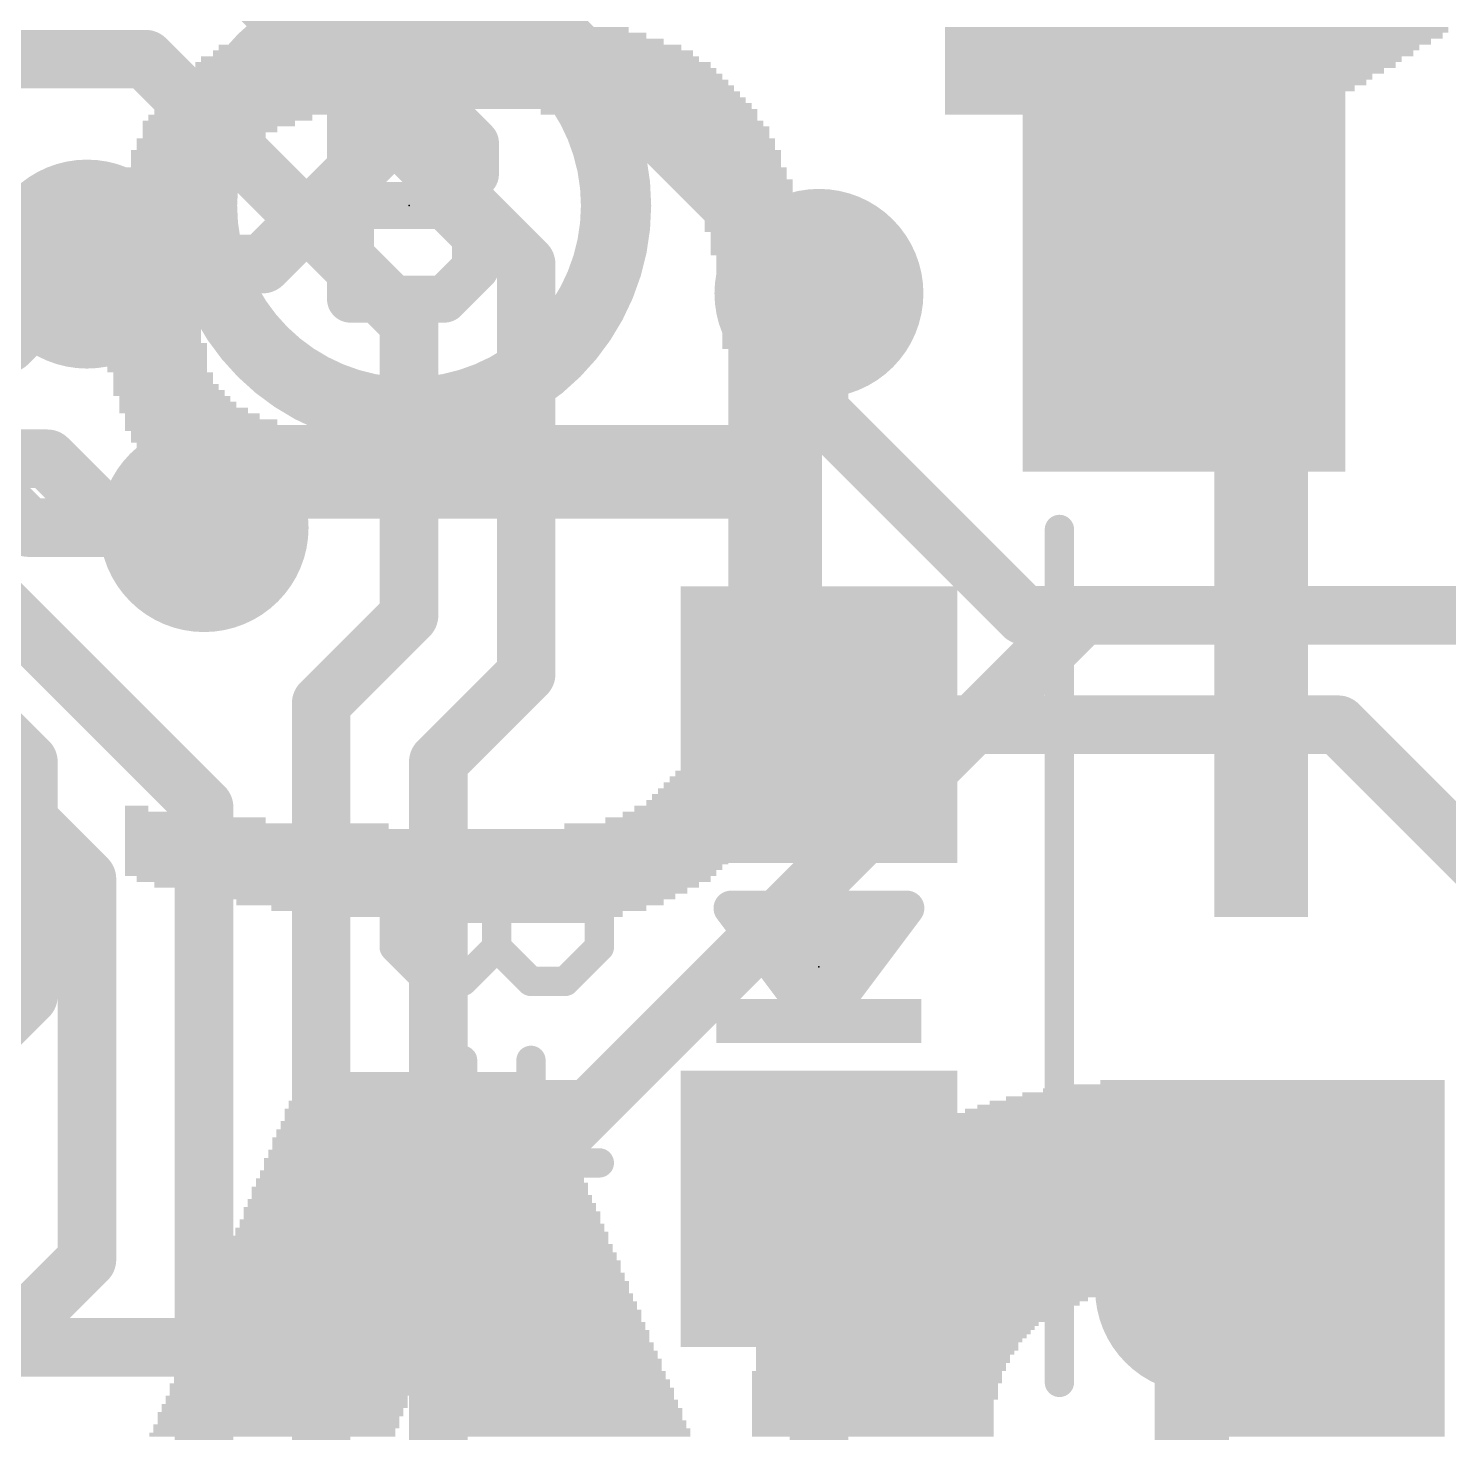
# Model space of a CAD drawing. Extents: x -0.4 to 51.3, y -0.4 to 23.4.
# Drawn here: x 29.34 to 35.5, y 7.38 to 13.47 of the extents above; entities that cross this region are included whole.
import ezdxf

# ---------------------------------------------------------------- set-up
doc = ezdxf.new("R2010")
doc.units = 0
for name, color, linetype in [('1', 12, 'CONTINUOUS'), ('16', 132, 'CONTINUOUS'), ('18', 110, 'CONTINUOUS'), ('21', 40, 'CONTINUOUS'), ('22', 6, 'CONTINUOUS'), ('23', 40, 'CONTINUOUS')]:
    doc.layers.add(name, color=color, linetype=linetype)

# ---------------------------------------------------------------- blocks, each defined once
blk = doc.blocks.new('RECT')
blk.add_solid([(-0.5, -0.5), (0.5, -0.5), (-0.5, 0.5), (0.5, 0.5)])
blk = doc.blocks.new('ROUNDV')
at = {"const_width": 0.5}
blk.add_lwpolyline([(0, -0.25, 1), (0, 0.25, 1), (0, -0.25)], format="xyb", dxfattribs=at)

msp = doc.modelspace()

# ---------------------------------------------------------------- linework, layer by layer
at = {"layer": '1', "const_width": 0.254}
for points in [[(30.7728, 14.3122), (32.766, 12.319)], [(31.496, 12.446), (30.099, 13.843)], [(29.21, 13.335), (29.845, 13.335)], [(29.845, 13.335), (30.988, 12.192)], [(29.2466, 12.1016), (29.591, 12.446)], [(31.496, 10.668), (31.496, 12.446)], [(30.988, 12.192), (30.988, 10.922)], [(27.1932, 12.1016), (29.2466, 12.1016)], [(27.1932, 11.6016), (29.4194, 11.6016)], [(29.4194, 11.6016), (29.718, 11.303)], [(29.718, 11.303), (30.099, 11.303)], [(29.0874, 11.1016), (30.099, 10.09)], [(30.988, 10.922), (30.607, 10.541)], [(31.115, 10.287), (31.496, 10.668)], [(28.7684, 10.6016), (29.591, 9.779)], [(30.607, 10.541), (30.607, 6.477)], [(32.766, 10.448), (35.018, 10.448)], [(35.018, 10.448), (36.957, 8.509)], [(31.115, 6.731), (31.115, 10.287)], [(30.099, 10.09), (30.099, 5.2596)], [(29.591, 9.779), (29.591, 8.128)], [(32.766, 8.348), (32.766, 6.819)], [(29.591, 8.128), (29.21, 7.747)], [(34.349, 6.445), (34.349, 8.001)], [(34.349, 8.001), (34.417, 8.001)]]:
    msp.add_lwpolyline(points, dxfattribs=at)
at = {"layer": '1', "const_width": 0.127}
for points in [[(29.8899, 13.3799, 1), (29.8001, 13.2901)], [(29.845, 13.2715, 1), (29.845, 13.3985)], [(29.6359, 12.4011, 1), (29.5461, 12.4909)], [(31.5595, 12.446, 1), (31.4325, 12.446)], [(31.4511, 12.4011, 1), (31.5409, 12.4909)], [(32.7211, 12.2741, 1), (32.8109, 12.3639)], [(31.0515, 12.192, 1), (30.9245, 12.192)], [(30.9431, 12.1471, 1), (31.0329, 12.2369)], [(29.2017, 12.1465, 1), (29.2915, 12.0567)], [(29.2466, 12.0381, 1), (29.2466, 12.1651)], [(29.4643, 11.6465, 1), (29.3745, 11.5567)], [(29.4194, 11.5381, 1), (29.4194, 11.6651)], [(29.718, 11.3665, 1), (29.718, 11.2395)], [(29.6731, 11.2581, 1), (29.7629, 11.3479)], [(30.099, 11.2395, 1), (30.099, 11.3665)], [(31.0329, 10.8771, 1), (30.9431, 10.9669)], [(30.9245, 10.922, 1), (31.0515, 10.922)], [(31.5409, 10.6231, 1), (31.4511, 10.7129)], [(31.4325, 10.668, 1), (31.5595, 10.668)], [(30.6705, 10.541, 1), (30.5435, 10.541)], [(30.5621, 10.5859, 1), (30.6519, 10.4961)], [(32.766, 10.5115, 1), (32.766, 10.3845)], [(35.0629, 10.4929, 1), (34.9731, 10.4031)], [(35.018, 10.3845, 1), (35.018, 10.5115)], [(31.1785, 10.287, 1), (31.0515, 10.287)], [(31.0701, 10.3319, 1), (31.1599, 10.2421)], [(30.1625, 10.09, 1), (30.0355, 10.09)], [(30.0541, 10.0451, 1), (30.1439, 10.1349)], [(29.6545, 9.779, 1), (29.5275, 9.779)], [(29.5461, 9.7341, 1), (29.6359, 9.8239)], [(32.8295, 8.348, 1), (32.7025, 8.348)], [(29.6359, 8.0831, 1), (29.5461, 8.1729)], [(29.5275, 8.128, 1), (29.6545, 8.128)], [(34.4125, 8.001, 1), (34.2855, 8.001)], [(34.349, 8.0645, 1), (34.349, 7.9375)], [(34.417, 7.9375, 1), (34.417, 8.0645)]]:
    msp.add_lwpolyline(points, format="xyb", dxfattribs=at)
at = {"layer": '16', "const_width": 0.254}
for points in [[(37.084, 19.177), (30.353, 12.446)], [(30.353, 12.446), (29.591, 12.446)], [(32.766, 11.811), (32.766, 12.319)], [(29.337, 11.303), (28.575, 12.065)], [(33.655, 10.922), (32.766, 11.811)], [(28.067, 11.557), (29.337, 10.287)], [(30.099, 11.303), (29.337, 11.303)], [(30.734, 7.747), (33.909, 10.922)], [(33.655, 10.922), (33.909, 10.922)], [(33.909, 10.922), (36.449, 10.922)], [(29.337, 10.287), (29.337, 9.271)], [(29.337, 9.271), (28.702, 8.636)], [(34.417, 6.985), (34.417, 8.001)], [(28.702, 7.747), (30.734, 7.747)]]:
    msp.add_lwpolyline(points, dxfattribs=at)
at = {"layer": '16', "const_width": 0.127}
for points in [[(29.591, 12.5095, 1), (29.591, 12.3825)], [(30.353, 12.3825, 1), (30.353, 12.5095)], [(30.3081, 12.4909, 1), (30.3979, 12.4011)], [(32.8295, 12.319, 1), (32.7025, 12.319)], [(32.8109, 11.8559, 1), (32.7211, 11.7661)], [(32.7025, 11.811, 1), (32.8295, 11.811)], [(29.337, 11.3665, 1), (29.337, 11.2395)], [(29.2921, 11.2581, 1), (29.3819, 11.3479)], [(30.099, 11.2395, 1), (30.099, 11.3665)], [(33.655, 10.9855, 1), (33.655, 10.8585)], [(33.6101, 10.8771, 1), (33.6999, 10.9669)], [(33.909, 10.9855, 1), (33.909, 10.8585)], [(33.9539, 10.8771, 1), (33.8641, 10.9669)], [(33.909, 10.8585, 1), (33.909, 10.9855)], [(29.4005, 10.287, 1), (29.2735, 10.287)], [(29.2921, 10.2421, 1), (29.3819, 10.3319)], [(29.3819, 9.2261, 1), (29.2921, 9.3159)], [(29.2735, 9.271, 1), (29.4005, 9.271)], [(34.4805, 8.001, 1), (34.3535, 8.001)], [(30.6891, 7.7919, 1), (30.7789, 7.7021)], [(30.734, 7.6835, 1), (30.734, 7.8105)]]:
    msp.add_lwpolyline(points, format="xyb", dxfattribs=at)
at = {"layer": '21'}
for points, const_width in [([(30.988, 11.802, 1), (30.988, 13.598, 1), (30.988, 11.802)], 0.3048), ([(30.7848, 13.1071, 1), (30.6832, 13.1071)], 0.1016), ([(30.734, 13.1579, 1), (30.734, 13.0563)], 0.1016), ([(31.1767, 13.143, 1), (31.1048, 13.0712)], 0.1016), ([(31.1407, 13.0563, 1), (31.1407, 13.1579)], 0.1016), ([(31.3271, 12.9715, 1), (31.2255, 12.9715)], 0.1016), ([(31.2404, 12.9356, 1), (31.3122, 13.0074)], 0.1016), ([(31.3122, 12.8, 1), (31.2404, 12.8718)], 0.1016), ([(31.2255, 12.8359, 1), (31.3271, 12.8359)], 0.1016), ([(30.734, 12.7511, 1), (30.734, 12.6495)], 0.1016), ([(31.1767, 12.7363, 1), (31.1048, 12.6644)], 0.1016), ([(31.1048, 12.7363, 1), (31.1767, 12.6644)], 0.1016), ([(31.1407, 12.6495, 1), (31.1407, 12.7511)], 0.1016), ([(31.3271, 12.5648, 1), (31.2255, 12.5648)], 0.1016), ([(31.2404, 12.5288, 1), (31.3122, 12.6007)], 0.1016), ([(31.3122, 12.3933, 1), (31.2404, 12.4651)], 0.1016), ([(31.2255, 12.4292, 1), (31.3271, 12.4292)], 0.1016), ([(30.734, 12.3444, 1), (30.734, 12.2428)], 0.1016), ([(31.1407, 12.2428, 1), (31.1407, 12.3444)], 0.1016), ([(30.6832, 12.2936, 1), (30.7848, 12.2936)], 0.1016), ([(31.1048, 12.3295, 1), (31.1767, 12.2577)], 0.1016), ([(33.8408, 11.295, 1), (33.7773, 11.295)], 0.0635), ([(31.072, 9.9594, 1), (31.072, 9.8959)], 0.0635), ([(31.0945, 9.9052, 1), (31.0496, 9.9501)], 0.0635), ([(31.2428, 9.9501, 1), (31.1979, 9.9052)], 0.0635), ([(31.2203, 9.8959, 1), (31.2203, 9.9594)], 0.0635), ([(31.5169, 9.9594, 1), (31.5169, 9.8959)], 0.0635), ([(31.5394, 9.9052, 1), (31.4945, 9.9501)], 0.0635), ([(31.6877, 9.9501, 1), (31.6428, 9.9052)], 0.0635), ([(31.6652, 9.8959, 1), (31.6652, 9.9594)], 0.0635), ([(30.9555, 9.7794, 1), (30.892, 9.7794)], 0.0635), ([(30.9013, 9.8018, 1), (30.9462, 9.7569)], 0.0635), ([(31.4004, 9.7794, 1), (31.3369, 9.7794)], 0.0635), ([(31.3462, 9.8018, 1), (31.3911, 9.7569)], 0.0635), ([(31.3462, 9.7569, 1), (31.3911, 9.8018)], 0.0635), ([(31.8453, 9.7794, 1), (31.7818, 9.7794)], 0.0635), ([(31.791, 9.7569, 1), (31.836, 9.8018)], 0.0635), ([(32.385, 9.6901, 1), (32.385, 9.6139)], 0.0762), ([(32.4155, 9.6749, 1), (32.3545, 9.6291)], 0.0762), ([(32.4231, 9.6393, 1), (32.4231, 9.5631)], 0.0762), ([(33.1089, 9.5631, 1), (33.1089, 9.6393)], 0.0762), ([(33.1775, 9.6291, 1), (33.1165, 9.6749)], 0.0762), ([(33.147, 9.6139, 1), (33.147, 9.6901)], 0.0762), ([(30.892, 9.4828, 1), (30.9555, 9.4828)], 0.0635), ([(30.9462, 9.5052, 1), (30.9013, 9.4603)], 0.0635), ([(31.3911, 9.5052, 1), (31.3462, 9.4603)], 0.0635), ([(31.3369, 9.4828, 1), (31.4004, 9.4828)], 0.0635), ([(31.3911, 9.4603, 1), (31.3462, 9.5052)], 0.0635), ([(31.7818, 9.4828, 1), (31.8453, 9.4828)], 0.0635), ([(31.836, 9.4603, 1), (31.791, 9.5052)], 0.0635), ([(32.5374, 9.4869, 1), (32.5374, 9.4107)], 0.0762), ([(32.9946, 9.4107, 1), (32.9946, 9.4869)], 0.0762), ([(31.072, 9.3663, 1), (31.072, 9.3027)], 0.0635), ([(31.0496, 9.312, 1), (31.0945, 9.357)], 0.0635), ([(31.1979, 9.357, 1), (31.2428, 9.312)], 0.0635), ([(31.2203, 9.3027, 1), (31.2203, 9.3663)], 0.0635), ([(31.5169, 9.3663, 1), (31.5169, 9.3027)], 0.0635), ([(31.4945, 9.312, 1), (31.5394, 9.357)], 0.0635), ([(31.6428, 9.357, 1), (31.6877, 9.312)], 0.0635), ([(31.6652, 9.3027, 1), (31.6652, 9.3663)], 0.0635), ([(32.6517, 9.3345, 1), (32.6517, 9.2583)], 0.0762), ([(32.8803, 9.2583, 1), (32.8803, 9.3345)], 0.0762), ([(32.7355, 9.1669, 1), (32.7965, 9.1211)], 0.0762), ([(32.7355, 9.1211, 1), (32.7965, 9.1669)], 0.0762), ([(31.2521, 8.9922, 1), (31.1886, 8.9922)], 0.0635), ([(31.5487, 8.9922, 1), (31.4852, 8.9922)], 0.0635), ([(30.9237, 8.8756, 1), (30.9237, 8.8121)], 0.0635), ([(31.2521, 8.8439, 1), (31.1886, 8.8439)], 0.0635), ([(31.1886, 8.8439, 1), (31.2521, 8.8439)], 0.0635), ([(31.8135, 8.8121, 1), (31.8135, 8.8756)], 0.0635), ([(30.9237, 8.579, 1), (30.9237, 8.5155)], 0.0635), ([(31.8135, 8.5155, 1), (31.8135, 8.579)], 0.0635), ([(31.1886, 8.399, 1), (31.2521, 8.399)], 0.0635), ([(31.4852, 8.399, 1), (31.5487, 8.399)], 0.0635), ([(33.7773, 7.595, 1), (33.8408, 7.595)], 0.0635)]:
    msp.add_lwpolyline(points, format="xyb", dxfattribs=dict(at, const_width=const_width))
for points, const_width in [([(30.734, 12.2936), (30.734, 13.1071)], 0.2032), ([(30.734, 13.1071), (31.1407, 13.1071)], 0.2032), ([(31.1407, 13.1071), (31.2763, 12.9715)], 0.2032), ([(31.2763, 12.9715), (31.2763, 12.8359)], 0.2032), ([(31.2763, 12.8359), (31.1407, 12.7003)], 0.2032), ([(30.734, 12.7003), (31.1407, 12.7003)], 0.2032), ([(31.1407, 12.7003), (31.2763, 12.5648)], 0.2032), ([(31.2763, 12.5648), (31.2763, 12.4292)], 0.2032), ([(31.2763, 12.4292), (31.1407, 12.2936)], 0.2032), ([(31.1407, 12.2936), (30.734, 12.2936)], 0.2032), ([(33.809, 7.595), (33.809, 11.295)], 0.127), ([(30.9237, 9.7794), (31.072, 9.9277)], 0.127), ([(31.072, 9.9277), (31.2203, 9.9277)], 0.127), ([(31.2203, 9.9277), (31.3686, 9.7794)], 0.127), ([(31.3686, 9.7794), (31.5169, 9.9277)], 0.127), ([(31.5169, 9.9277), (31.6652, 9.9277)], 0.127), ([(31.6652, 9.9277), (31.8135, 9.7794)], 0.127), ([(30.9237, 9.4828), (30.9237, 9.7794)], 0.127), ([(31.3686, 9.4828), (31.3686, 9.7794)], 0.127), ([(31.8135, 9.7794), (31.8135, 9.4828)], 0.127), ([(33.147, 9.652), (32.385, 9.652)], 0.1524), ([(32.385, 9.652), (32.766, 9.144)], 0.1524), ([(32.4231, 9.6012), (33.1089, 9.6012)], 0.1524), ([(32.766, 9.144), (33.147, 9.652)], 0.1524), ([(31.072, 9.3345), (30.9237, 9.4828)], 0.127), ([(31.3686, 9.4828), (31.2203, 9.3345)], 0.127), ([(31.5169, 9.3345), (31.3686, 9.4828)], 0.127), ([(31.8135, 9.4828), (31.6652, 9.3345)], 0.127), ([(32.5374, 9.4488), (32.9946, 9.4488)], 0.1524), ([(31.2203, 9.3345), (31.072, 9.3345)], 0.127), ([(31.6652, 9.3345), (31.5169, 9.3345)], 0.127), ([(32.6517, 9.2964), (32.8803, 9.2964)], 0.1524), ([(31.2203, 8.8439), (31.2203, 8.9922)], 0.127), ([(31.5169, 8.399), (31.5169, 8.9922)], 0.127), ([(30.9237, 8.8439), (31.8135, 8.8439)], 0.127), ([(31.2203, 8.399), (31.2203, 8.8439)], 0.127), ([(31.8135, 8.5473), (30.9237, 8.5473)], 0.127)]:
    msp.add_lwpolyline(points, dxfattribs=dict(at, const_width=const_width))
at = {"layer": '23'}
for p in [(30.988, 12.7), (32.766, 9.398)]:
    msp.add_point(p, dxfattribs=at)

# ---------------------------------------------------------------- block references
at = {"layer": '1', "rotation": 180}
for p, xscale, yscale in [((34.349, 12.445), 1.4, 1.8), ((32.766, 10.448), 1.2, 1.2), ((32.766, 8.348), 1.2, 1.2)]:
    msp.add_blockref('RECT', p, dxfattribs=dict(at, xscale=xscale, yscale=yscale))
at = {"layer": '18', "xscale": 0.9064, "yscale": 0.9064}
for p in [(29.591, 12.446), (29.591, 12.446), (32.766, 12.319), (32.766, 12.319), (30.099, 11.303), (30.099, 11.303), (34.417, 8.001), (34.417, 8.001)]:
    msp.add_blockref('ROUNDV', p, dxfattribs=at)
at = {"layer": '21', "xscale": 0.889, "yscale": 0.1905, "rotation": 180}
msp.add_blockref('RECT', (32.766, 9.1623), dxfattribs=at)
at = {"layer": '22', "rotation": 180}
for p, xscale, yscale in [((31.1531, 13.4366), 1.7272, 0.0254), ((31.1531, 13.462), 1.5748, 0.0254), ((34.4043, 13.462), 2.1844, 0.0254), ((34.3916, 13.4366), 2.159, 0.0254), ((31.1785, 13.3604), 2.0828, 0.0254), ((31.1658, 13.3858), 2.0066, 0.0254), ((31.1658, 13.4112), 1.8542, 0.0254), ((34.3662, 13.4112), 2.1082, 0.0254), ((34.3408, 13.3858), 2.0574, 0.0254), ((34.3281, 13.3604), 2.032, 0.0254), ((31.1785, 13.3096), 2.2352, 0.0254), ((31.1658, 13.335), 2.159, 0.0254), ((34.3027, 13.335), 1.9812, 0.0254), ((34.29, 13.3096), 1.9558, 0.0254), ((31.1658, 13.2334), 2.413, 0.0254), ((31.1658, 13.2588), 2.3622, 0.0254), ((31.1785, 13.2842), 2.286, 0.0254), ((34.2646, 13.2842), 1.905, 0.0254), ((34.2392, 13.2588), 1.8542, 0.0254), ((34.2265, 13.2334), 1.8288, 0.0254), ((31.1785, 13.1826), 2.4892, 0.0254), ((31.1785, 13.208), 2.4384, 0.0254), ((34.2011, 13.208), 1.778, 0.0254), ((34.1757, 13.1826), 1.7272, 0.0254), ((31.1785, 13.1318), 2.5908, 0.0254), ((31.1785, 13.1572), 2.54, 0.0254), ((34.163, 13.1572), 1.7018, 0.0254), ((34.1376, 13.1318), 1.651, 0.0254), ((30.1625, 13.0556), 0.6604, 0.0254), ((30.2133, 13.081), 0.7112, 0.0254), ((30.3276, 13.1064), 0.889, 0.0254), ((32.0294, 13.1064), 0.9398, 0.0254), ((32.131, 13.081), 0.7366, 0.0254), ((32.1945, 13.0556), 0.6604, 0.0254), ((34.1122, 13.1064), 1.6002, 0.0254), ((34.6837, 13.081), 0.4064, 0.0254), ((34.6837, 13.0556), 0.4064, 0.0254), ((30.1244, 13.0302), 0.5842, 0.0254), ((30.099, 13.0048), 0.5334, 0.0254), ((32.2326, 13.0302), 0.635, 0.0254), ((32.258, 13.0048), 0.5842, 0.0254), ((34.6837, 13.0302), 0.4064, 0.0254), ((34.6837, 13.0048), 0.4064, 0.0254), ((30.0355, 12.9286), 0.508, 0.0254), ((30.0736, 12.9794), 0.5334, 0.0254), ((30.0609, 12.954), 0.508, 0.0254), ((32.2961, 12.9794), 0.5588, 0.0254), ((32.3088, 12.954), 0.5334, 0.0254), ((32.3469, 12.9286), 0.508, 0.0254), ((34.6837, 12.9794), 0.4064, 0.0254), ((34.6837, 12.954), 0.4064, 0.0254), ((34.6837, 12.9286), 0.4064, 0.0254), ((30.0228, 12.9032), 0.4826, 0.0254), ((30.0101, 12.8778), 0.4572, 0.0254), ((32.3596, 12.9032), 0.4826, 0.0254), ((32.3723, 12.8778), 0.4572, 0.0254), ((34.6837, 12.9032), 0.4064, 0.0254), ((34.6837, 12.8778), 0.4064, 0.0254), ((29.9847, 12.8524), 0.4572, 0.0254), ((29.9847, 12.827), 0.4572, 0.0254), ((29.972, 12.8016), 0.4318, 0.0254), ((32.385, 12.8524), 0.4826, 0.0254), ((32.3977, 12.827), 0.4572, 0.0254), ((32.4231, 12.8016), 0.4572, 0.0254), ((34.6837, 12.8524), 0.4064, 0.0254), ((34.6837, 12.827), 0.4064, 0.0254), ((34.6837, 12.8016), 0.4064, 0.0254), ((29.9593, 12.7762), 0.4572, 0.0254), ((29.9466, 12.7508), 0.4318, 0.0254), ((32.4231, 12.7762), 0.4572, 0.0254), ((32.4358, 12.7508), 0.4318, 0.0254), ((34.6837, 12.7762), 0.4064, 0.0254), ((34.6837, 12.7508), 0.4064, 0.0254), ((29.9466, 12.7254), 0.4318, 0.0254), ((29.9466, 12.7), 0.4318, 0.0254), ((32.4358, 12.7254), 0.4318, 0.0254), ((32.4612, 12.7), 0.4318, 0.0254), ((34.6837, 12.7254), 0.4064, 0.0254), ((34.6837, 12.7), 0.4064, 0.0254), ((29.9212, 12.6492), 0.4318, 0.0254), ((29.9212, 12.6238), 0.4318, 0.0254), ((29.9339, 12.6746), 0.4064, 0.0254), ((32.4612, 12.6746), 0.4318, 0.0254), ((32.4739, 12.6492), 0.4064, 0.0254), ((32.4866, 12.6238), 0.4318, 0.0254), ((34.6837, 12.6746), 0.4064, 0.0254), ((34.6837, 12.6492), 0.4064, 0.0254), ((34.6837, 12.6238), 0.4064, 0.0254), ((29.9212, 12.5984), 0.4318, 0.0254), ((29.9085, 12.573), 0.4064, 0.0254), ((32.4866, 12.5984), 0.4318, 0.0254), ((32.4993, 12.573), 0.4064, 0.0254), ((34.6837, 12.5984), 0.4064, 0.0254), ((34.6837, 12.573), 0.4064, 0.0254), ((29.9085, 12.5476), 0.4064, 0.0254), ((29.9085, 12.5222), 0.4064, 0.0254), ((29.9085, 12.4968), 0.4064, 0.0254), ((32.4993, 12.5476), 0.4064, 0.0254), ((32.4993, 12.5222), 0.4064, 0.0254), ((32.512, 12.4968), 0.4318, 0.0254), ((34.6837, 12.5476), 0.4064, 0.0254), ((34.6837, 12.5222), 0.4064, 0.0254), ((34.6837, 12.4968), 0.4064, 0.0254), ((29.8958, 12.446), 0.4318, 0.0254), ((29.9085, 12.4714), 0.4064, 0.0254), ((32.5247, 12.4714), 0.4064, 0.0254), ((32.5247, 12.446), 0.4064, 0.0254), ((34.6837, 12.4714), 0.4064, 0.0254), ((34.6837, 12.446), 0.4064, 0.0254), ((29.8958, 12.4206), 0.4318, 0.0254), ((29.8958, 12.3952), 0.4318, 0.0254), ((29.8958, 12.3698), 0.4318, 0.0254), ((32.5247, 12.4206), 0.4064, 0.0254), ((32.5247, 12.3952), 0.4064, 0.0254), ((32.5247, 12.3698), 0.4064, 0.0254), ((34.6837, 12.4206), 0.4064, 0.0254), ((34.6837, 12.3952), 0.4064, 0.0254), ((34.6837, 12.3698), 0.4064, 0.0254), ((29.8958, 12.3444), 0.4318, 0.0254), ((29.8958, 12.319), 0.4318, 0.0254), ((32.5501, 12.3444), 0.4064, 0.0254), ((32.5501, 12.319), 0.4064, 0.0254), ((34.6837, 12.3444), 0.4064, 0.0254), ((34.6837, 12.319), 0.4064, 0.0254), ((29.8831, 12.2936), 0.4064, 0.0254), ((29.8831, 12.2682), 0.4064, 0.0254), ((32.5501, 12.2936), 0.4064, 0.0254), ((32.5501, 12.2682), 0.4064, 0.0254), ((34.6837, 12.2936), 0.4064, 0.0254), ((34.6837, 12.2682), 0.4064, 0.0254), ((29.8831, 12.2428), 0.4064, 0.0254), ((29.8831, 12.2174), 0.4064, 0.0254), ((29.8831, 12.192), 0.4064, 0.0254), ((32.5501, 12.2428), 0.4064, 0.0254), ((32.5501, 12.2174), 0.4064, 0.0254), ((32.5501, 12.192), 0.4064, 0.0254), ((34.6837, 12.2428), 0.4064, 0.0254), ((34.6837, 12.2174), 0.4064, 0.0254), ((34.6837, 12.192), 0.4064, 0.0254), ((29.8831, 12.1666), 0.4064, 0.0254), ((29.8831, 12.1412), 0.4064, 0.0254), ((32.5501, 12.1666), 0.4064, 0.0254), ((32.5501, 12.1412), 0.4064, 0.0254), ((34.6837, 12.1666), 0.4064, 0.0254), ((34.6837, 12.1412), 0.4064, 0.0254), ((29.8831, 12.1158), 0.4064, 0.0254), ((29.8958, 12.0904), 0.4318, 0.0254), ((29.8958, 12.065), 0.4318, 0.0254), ((32.5628, 12.1158), 0.4318, 0.0254), ((32.5628, 12.0904), 0.4318, 0.0254), ((32.5755, 12.065), 0.4064, 0.0254), ((34.6837, 12.1158), 0.4064, 0.0254), ((34.6837, 12.0904), 0.4064, 0.0254), ((34.6837, 12.065), 0.4064, 0.0254), ((29.8958, 12.0396), 0.4318, 0.0254), ((29.8958, 12.0142), 0.4318, 0.0254), ((32.5755, 12.0396), 0.4064, 0.0254), ((32.5755, 12.0142), 0.4064, 0.0254), ((34.6837, 12.0396), 0.4064, 0.0254), ((34.6837, 12.0142), 0.4064, 0.0254), ((29.8958, 11.9888), 0.4318, 0.0254), ((29.9212, 11.9634), 0.4318, 0.0254), ((29.9212, 11.938), 0.4318, 0.0254), ((32.5755, 11.9888), 0.4064, 0.0254), ((32.5755, 11.9634), 0.4064, 0.0254), ((32.5755, 11.938), 0.4064, 0.0254), ((34.6837, 11.9888), 0.4064, 0.0254), ((34.6837, 11.9634), 0.4064, 0.0254), ((34.6837, 11.938), 0.4064, 0.0254), ((29.9339, 11.9126), 0.4572, 0.0254), ((29.9466, 11.8872), 0.4826, 0.0254), ((32.5755, 11.9126), 0.4064, 0.0254), ((32.5755, 11.8872), 0.4064, 0.0254), ((34.6837, 11.9126), 0.4064, 0.0254), ((34.6837, 11.8872), 0.4064, 0.0254), ((29.972, 11.8618), 0.4826, 0.0254), ((29.9847, 11.8364), 0.508, 0.0254), ((32.5755, 11.8618), 0.4064, 0.0254), ((32.5755, 11.8364), 0.4064, 0.0254), ((34.6837, 11.8618), 0.4064, 0.0254), ((34.6837, 11.8364), 0.4064, 0.0254), ((30.0101, 11.811), 0.5588, 0.0254), ((30.0482, 11.7856), 0.5842, 0.0254), ((30.0863, 11.7602), 0.6604, 0.0254), ((32.5755, 11.811), 0.4064, 0.0254), ((32.5755, 11.7856), 0.4064, 0.0254), ((32.5755, 11.7602), 0.4064, 0.0254), ((34.6837, 11.811), 0.4064, 0.0254), ((34.6837, 11.7856), 0.4064, 0.0254), ((34.6837, 11.7602), 0.4064, 0.0254), ((31.2674, 11.7348), 3.0226, 0.0254), ((31.2801, 11.7094), 2.9972, 0.0254), ((34.6837, 11.7348), 0.4064, 0.0254), ((34.6837, 11.7094), 0.4064, 0.0254), ((31.2801, 11.684), 2.9972, 0.0254), ((31.2928, 11.6586), 2.9718, 0.0254), ((31.3055, 11.6332), 2.9464, 0.0254), ((34.6837, 11.684), 0.4064, 0.0254), ((34.6837, 11.6586), 0.4064, 0.0254), ((34.6837, 11.6332), 0.4064, 0.0254), ((31.3182, 11.6078), 2.921, 0.0254), ((31.3309, 11.5824), 2.8956, 0.0254), ((34.6837, 11.6078), 0.4064, 0.0254), ((34.6837, 11.5824), 0.4064, 0.0254), ((31.3436, 11.557), 2.8702, 0.0254), ((31.3563, 11.5316), 2.8448, 0.0254), ((34.6837, 11.557), 0.4064, 0.0254), ((34.6837, 11.5316), 0.4064, 0.0254), ((31.369, 11.5062), 2.8194, 0.0254), ((31.3817, 11.4808), 2.794, 0.0254), ((31.4071, 11.4554), 2.7432, 0.0254), ((34.6837, 11.5062), 0.4064, 0.0254), ((34.6837, 11.4808), 0.4064, 0.0254), ((34.6837, 11.4554), 0.4064, 0.0254), ((31.4325, 11.43), 2.6924, 0.0254), ((31.4706, 11.4046), 2.6162, 0.0254), ((34.6837, 11.43), 0.4064, 0.0254), ((34.6837, 11.4046), 0.4064, 0.0254), ((31.5087, 11.3792), 2.54, 0.0254), ((31.5722, 11.3538), 2.413, 0.0254), ((32.5755, 11.3284), 0.4064, 0.0254), ((34.6837, 11.3792), 0.4064, 0.0254), ((34.6837, 11.3538), 0.4064, 0.0254), ((34.6837, 11.3284), 0.4064, 0.0254), ((32.5755, 11.303), 0.4064, 0.0254), ((32.5755, 11.2776), 0.4064, 0.0254), ((34.6837, 11.303), 0.4064, 0.0254), ((34.6837, 11.2776), 0.4064, 0.0254), ((32.5755, 11.2522), 0.4064, 0.0254), ((32.5755, 11.2268), 0.4064, 0.0254), ((32.5755, 11.2014), 0.4064, 0.0254), ((34.6837, 11.2522), 0.4064, 0.0254), ((34.6837, 11.2268), 0.4064, 0.0254), ((34.6837, 11.2014), 0.4064, 0.0254), ((32.5755, 11.176), 0.4064, 0.0254), ((32.5755, 11.1506), 0.4064, 0.0254), ((34.6837, 11.176), 0.4064, 0.0254), ((34.6837, 11.1506), 0.4064, 0.0254), ((32.5755, 11.1252), 0.4064, 0.0254), ((32.5755, 11.0998), 0.4064, 0.0254), ((34.6837, 11.1252), 0.4064, 0.0254), ((34.6837, 11.0998), 0.4064, 0.0254), ((32.5755, 11.0744), 0.4064, 0.0254), ((32.5755, 11.049), 0.4064, 0.0254), ((32.5755, 11.0236), 0.4064, 0.0254), ((34.6837, 11.0744), 0.4064, 0.0254), ((34.6837, 11.049), 0.4064, 0.0254), ((34.6837, 11.0236), 0.4064, 0.0254), ((32.5501, 10.9982), 0.4064, 0.0254), ((32.5501, 10.9728), 0.4064, 0.0254), ((34.6837, 10.9982), 0.4064, 0.0254), ((34.6837, 10.9728), 0.4064, 0.0254), ((32.5501, 10.9474), 0.4064, 0.0254), ((32.5501, 10.922), 0.4064, 0.0254), ((32.5501, 10.8966), 0.4064, 0.0254), ((34.6837, 10.9474), 0.4064, 0.0254), ((34.6837, 10.922), 0.4064, 0.0254), ((34.6837, 10.8966), 0.4064, 0.0254), ((32.5501, 10.8712), 0.4064, 0.0254), ((32.5501, 10.8458), 0.4064, 0.0254), ((34.6837, 10.8712), 0.4064, 0.0254), ((34.6837, 10.8458), 0.4064, 0.0254), ((32.5501, 10.8204), 0.4064, 0.0254), ((32.5501, 10.795), 0.4064, 0.0254), ((32.5501, 10.7696), 0.4064, 0.0254), ((34.6837, 10.8204), 0.4064, 0.0254), ((34.6837, 10.795), 0.4064, 0.0254), ((34.6837, 10.7696), 0.4064, 0.0254), ((32.5247, 10.7442), 0.4064, 0.0254), ((32.5247, 10.7188), 0.4064, 0.0254), ((34.6837, 10.7442), 0.4064, 0.0254), ((34.6837, 10.7188), 0.4064, 0.0254), ((32.5247, 10.6934), 0.4064, 0.0254), ((32.5247, 10.668), 0.4064, 0.0254), ((34.6837, 10.6934), 0.4064, 0.0254), ((34.6837, 10.668), 0.4064, 0.0254), ((32.4993, 10.5918), 0.4064, 0.0254), ((32.5247, 10.6426), 0.4064, 0.0254), ((32.5247, 10.6172), 0.4064, 0.0254), ((34.6837, 10.6426), 0.4064, 0.0254), ((34.6837, 10.6172), 0.4064, 0.0254), ((34.6837, 10.5918), 0.4064, 0.0254), ((32.4993, 10.5664), 0.4064, 0.0254), ((32.4993, 10.541), 0.4064, 0.0254), ((34.6837, 10.5664), 0.4064, 0.0254), ((34.6837, 10.541), 0.4064, 0.0254), ((32.4866, 10.4902), 0.4318, 0.0254), ((32.4739, 10.4648), 0.4064, 0.0254), ((32.4993, 10.5156), 0.4064, 0.0254), ((34.6837, 10.5156), 0.4064, 0.0254), ((34.6837, 10.4902), 0.4064, 0.0254), ((34.6837, 10.4648), 0.4064, 0.0254), ((32.4612, 10.414), 0.4318, 0.0254), ((32.4739, 10.4394), 0.4064, 0.0254), ((34.6837, 10.4394), 0.4064, 0.0254), ((34.6837, 10.414), 0.4064, 0.0254), ((32.4358, 10.3632), 0.4318, 0.0254), ((32.4358, 10.3378), 0.4318, 0.0254), ((32.4612, 10.3886), 0.4318, 0.0254), ((34.6837, 10.3886), 0.4064, 0.0254), ((34.6837, 10.3632), 0.4064, 0.0254), ((34.6837, 10.3378), 0.4064, 0.0254), ((32.4231, 10.3124), 0.4572, 0.0254), ((32.4104, 10.287), 0.4318, 0.0254), ((34.6837, 10.3124), 0.4064, 0.0254), ((34.6837, 10.287), 0.4064, 0.0254), ((32.385, 10.2362), 0.4826, 0.0254), ((32.3977, 10.2616), 0.4572, 0.0254), ((34.6837, 10.2616), 0.4064, 0.0254), ((34.6837, 10.2362), 0.4064, 0.0254), ((32.3342, 10.16), 0.5334, 0.0254), ((32.3469, 10.1854), 0.508, 0.0254), ((32.3596, 10.2108), 0.4826, 0.0254), ((34.6837, 10.2108), 0.4064, 0.0254), ((34.6837, 10.1854), 0.4064, 0.0254), ((34.6837, 10.16), 0.4064, 0.0254), ((32.2961, 10.1092), 0.5588, 0.0254), ((32.3088, 10.1346), 0.5334, 0.0254), ((34.6837, 10.1346), 0.4064, 0.0254), ((34.6837, 10.1092), 0.4064, 0.0254), ((29.8069, 10.0838), 0.1016, 0.0254), ((29.9085, 10.0584), 0.3048, 0.0254), ((30.0609, 10.033), 0.6096, 0.0254), ((32.1818, 10.033), 0.6858, 0.0254), ((32.2326, 10.0584), 0.635, 0.0254), ((32.258, 10.0838), 0.5842, 0.0254), ((34.6837, 10.0838), 0.4064, 0.0254), ((34.6837, 10.0584), 0.4064, 0.0254), ((34.6837, 10.033), 0.4064, 0.0254), ((30.3276, 10.0076), 1.143, 0.0254), ((31.1277, 9.9822), 2.7432, 0.0254), ((32.0802, 10.0076), 0.8382, 0.0254), ((34.6837, 10.0076), 0.4064, 0.0254), ((34.6837, 9.9822), 0.4064, 0.0254), ((31.115, 9.9568), 2.7178, 0.0254), ((31.1023, 9.9314), 2.6924, 0.0254), ((31.0896, 9.906), 2.667, 0.0254), ((34.6837, 9.9568), 0.4064, 0.0254), ((34.6837, 9.9314), 0.4064, 0.0254), ((34.6837, 9.906), 0.4064, 0.0254), ((31.0769, 9.8806), 2.6416, 0.0254), ((31.0642, 9.8552), 2.6162, 0.0254), ((34.6837, 9.8806), 0.4064, 0.0254), ((34.6837, 9.8552), 0.4064, 0.0254), ((31.0515, 9.8298), 2.5908, 0.0254), ((31.0388, 9.8044), 2.5654, 0.0254), ((34.6837, 9.8298), 0.4064, 0.0254), ((34.6837, 9.8044), 0.4064, 0.0254), ((31.0515, 9.779), 2.4892, 0.0254), ((31.0642, 9.7536), 2.3622, 0.0254), ((31.0896, 9.7282), 2.2098, 0.0254), ((34.6837, 9.779), 0.4064, 0.0254), ((34.6837, 9.7536), 0.4064, 0.0254), ((34.6837, 9.7282), 0.4064, 0.0254), ((31.1277, 9.7028), 2.032, 0.0254), ((31.1658, 9.6774), 1.8542, 0.0254), ((34.6837, 9.7028), 0.4064, 0.0254), ((34.6837, 9.6774), 0.4064, 0.0254), ((31.2039, 9.652), 1.6256, 0.0254), ((31.2547, 9.6266), 1.3208, 0.0254), ((31.3309, 9.6012), 0.9144, 0.0254), ((34.6837, 9.652), 0.4064, 0.0254), ((34.6837, 9.6266), 0.4064, 0.0254), ((31.035, 8.9332), 1.0312, 0.0178), ((31.035, 8.8976), 1.0668, 0.0178), ((31.0439, 8.8798), 1.0846, 0.0178), ((31.0439, 8.8621), 1.0846, 0.0178), ((31.0439, 8.9154), 1.049, 0.0178), ((34.6088, 8.8621), 1.7424, 0.0178), ((34.6532, 8.8798), 1.6535, 0.0178), ((34.7332, 8.8976), 1.4935, 0.0178), ((31.035, 8.8087), 1.1379, 0.0178), ((31.035, 8.8443), 1.1024, 0.0178), ((31.0439, 8.8265), 1.1201, 0.0178), ((34.4932, 8.8087), 1.9736, 0.0178), ((34.5288, 8.8265), 1.9025, 0.0178), ((34.5643, 8.8443), 1.8313, 0.0178), ((31.035, 8.7732), 1.1735, 0.0178), ((31.035, 8.7554), 1.1735, 0.0178), ((31.0439, 8.7909), 1.1557, 0.0178), ((34.4221, 8.7554), 2.1158, 0.0178), ((34.4399, 8.7732), 2.0803, 0.0178), ((34.4665, 8.7909), 2.0269, 0.0178), ((31.035, 8.6843), 1.2446, 0.0178), ((31.035, 8.7198), 1.209, 0.0178), ((31.0439, 8.702), 1.2268, 0.0178), ((31.0439, 8.7376), 1.1913, 0.0178), ((34.3421, 8.6843), 2.2758, 0.0178), ((34.3599, 8.702), 2.2403, 0.0178), ((34.3776, 8.7198), 2.2047, 0.0178), ((34.3954, 8.7376), 2.1692, 0.0178), ((31.035, 8.6487), 1.2802, 0.0178), ((31.035, 8.6309), 1.2802, 0.0178), ((31.0439, 8.6665), 1.2624, 0.0178), ((34.2976, 8.6309), 2.3647, 0.0178), ((34.3065, 8.6487), 2.347, 0.0178), ((34.3243, 8.6665), 2.3114, 0.0178), ((31.035, 8.5598), 1.3513, 0.0178), ((31.035, 8.5954), 1.3157, 0.0178), ((31.0439, 8.5776), 1.3335, 0.0178), ((31.0439, 8.6131), 1.2979, 0.0178), ((34.2443, 8.5598), 2.4714, 0.0178), ((34.2532, 8.5776), 2.4536, 0.0178), ((34.2621, 8.5954), 2.4359, 0.0178), ((34.2798, 8.6131), 2.4003, 0.0178), ((31.035, 8.5065), 1.3868, 0.0178), ((31.0439, 8.542), 1.3691, 0.0178), ((31.0439, 8.5242), 1.3691, 0.0178), ((34.2087, 8.5065), 2.5425, 0.0178), ((34.2176, 8.5242), 2.5248, 0.0178), ((34.2265, 8.542), 2.507, 0.0178), ((31.035, 8.4353), 1.458, 0.0178), ((31.035, 8.4709), 1.4224, 0.0178), ((31.0439, 8.4531), 1.4402, 0.0178), ((31.0439, 8.4887), 1.4046, 0.0178), ((34.1732, 8.4353), 2.6137, 0.0178), ((34.1821, 8.4531), 2.5959, 0.0178), ((34.1909, 8.4709), 2.5781, 0.0178), ((34.1998, 8.4887), 2.5603, 0.0178), ((31.035, 8.382), 1.4935, 0.0178), ((31.035, 8.4176), 1.458, 0.0178), ((31.0439, 8.3998), 1.4757, 0.0178), ((34.1465, 8.382), 2.667, 0.0178), ((34.1554, 8.3998), 2.6492, 0.0178), ((34.1643, 8.4176), 2.6314, 0.0178), ((31.035, 8.3464), 1.5291, 0.0178), ((31.0439, 8.3287), 1.5469, 0.0178), ((31.0439, 8.3109), 1.5469, 0.0178), ((31.0439, 8.3642), 1.5113, 0.0178), ((34.1109, 8.3109), 2.7381, 0.0178), ((34.1198, 8.3287), 2.7203, 0.0178), ((34.1287, 8.3464), 2.7026, 0.0178), ((34.1376, 8.3642), 2.6848, 0.0178), ((31.035, 8.2575), 1.6002, 0.0178), ((31.035, 8.2931), 1.5646, 0.0178), ((31.0439, 8.2753), 1.5824, 0.0178), ((34.0932, 8.2575), 2.7737, 0.0178), ((34.102, 8.2753), 2.7559, 0.0178), ((34.1109, 8.2931), 2.7381, 0.0178), ((31.035, 8.222), 1.6358, 0.0178), ((31.035, 8.2042), 1.6358, 0.0178), ((31.0439, 8.1864), 1.6535, 0.0178), ((31.0439, 8.2398), 1.618, 0.0178), ((34.0754, 8.2042), 2.8092, 0.0178), ((34.0754, 8.1864), 2.8092, 0.0178), ((34.0843, 8.222), 2.7915, 0.0178), ((34.0932, 8.2398), 2.7737, 0.0178), ((31.035, 8.1331), 1.7069, 0.0178), ((31.035, 8.1686), 1.6713, 0.0178), ((31.0439, 8.1509), 1.6891, 0.0178), ((34.0576, 8.1331), 2.8448, 0.0178), ((34.0665, 8.1686), 2.827, 0.0178), ((34.0665, 8.1509), 2.827, 0.0178), ((31.035, 8.0797), 1.7424, 0.0178), ((31.0439, 8.062), 1.7602, 0.0178), ((31.0439, 8.1153), 1.7247, 0.0178), ((31.0439, 8.0975), 1.7247, 0.0178), ((34.0398, 8.0797), 2.8804, 0.0178), ((34.0398, 8.062), 2.8804, 0.0178), ((34.0487, 8.1153), 2.8626, 0.0178), ((34.0487, 8.0975), 2.8626, 0.0178), ((31.035, 8.0086), 1.8136, 0.0178), ((31.035, 8.0442), 1.778, 0.0178), ((31.0439, 8.0264), 1.7958, 0.0178), ((34.0309, 8.0264), 2.8981, 0.0178), ((34.0309, 8.0086), 2.8981, 0.0178), ((34.0398, 8.0442), 2.8804, 0.0178), ((31.035, 7.9553), 1.8491, 0.0178), ((31.035, 7.9908), 1.8136, 0.0178), ((31.0439, 7.9731), 1.8313, 0.0178), ((33.3375, 7.9908), 1.5469, 0.0178), ((33.2842, 7.9731), 1.4402, 0.0178), ((33.2486, 7.9553), 1.3691, 0.0178), ((34.9644, 7.9908), 1.0312, 0.0178), ((34.9644, 7.9731), 1.0312, 0.0178), ((34.9644, 7.9553), 1.0312, 0.0178), ((31.035, 7.8842), 1.9202, 0.0178), ((31.035, 7.9197), 1.8847, 0.0178), ((31.0439, 7.9019), 1.9025, 0.0178), ((31.0439, 7.9375), 1.8669, 0.0178), ((33.1508, 7.8842), 1.2446, 0.0178), ((33.2219, 7.9375), 1.3513, 0.0178), ((33.1775, 7.9019), 1.2624, 0.0178), ((33.1953, 7.9197), 1.2979, 0.0178), ((34.9644, 7.9375), 1.0312, 0.0178), ((34.9644, 7.9197), 1.0312, 0.0178), ((34.9644, 7.9019), 1.0312, 0.0178), ((34.9644, 7.8842), 1.0312, 0.0178), ((31.035, 7.8308), 1.9558, 0.0178), ((31.035, 7.8664), 1.9202, 0.0178), ((31.0439, 7.8486), 1.938, 0.0178), ((33.1241, 7.8486), 1.1913, 0.0178), ((33.1419, 7.8664), 1.2268, 0.0178), ((33.1153, 7.8308), 1.1735, 0.0178), ((34.9644, 7.8664), 1.0312, 0.0178), ((34.9644, 7.8486), 1.0312, 0.0178), ((34.9644, 7.8308), 1.0312, 0.0178), ((31.035, 7.7953), 1.9914, 0.0178), ((31.035, 7.7775), 1.9914, 0.0178), ((31.0439, 7.7597), 2.0091, 0.0178), ((31.0439, 7.813), 1.9736, 0.0178), ((33.0975, 7.813), 1.1735, 0.0178), ((33.0886, 7.7953), 1.1557, 0.0178), ((33.0797, 7.7775), 1.1379, 0.0178), ((33.0708, 7.7597), 1.1201, 0.0178), ((34.9644, 7.813), 1.0312, 0.0178), ((34.9644, 7.7953), 1.0312, 0.0178), ((34.9644, 7.7775), 1.0312, 0.0178), ((34.9644, 7.7597), 1.0312, 0.0178), ((31.035, 7.7064), 2.0625, 0.0178), ((31.035, 7.7419), 2.0269, 0.0178), ((31.0439, 7.7241), 2.0447, 0.0178), ((33.0441, 7.7064), 1.1024, 0.0178), ((33.0619, 7.7419), 1.1379, 0.0178), ((33.053, 7.7241), 1.1201, 0.0178), ((34.9644, 7.7419), 1.0312, 0.0178), ((34.9644, 7.7241), 1.0312, 0.0178), ((34.9644, 7.7064), 1.0312, 0.0178), ((30.5105, 7.6708), 1.049, 0.0178), ((30.5105, 7.653), 1.049, 0.0178), ((30.5105, 7.6352), 1.049, 0.0178), ((31.0439, 7.6886), 2.0803, 0.0178), ((31.5684, 7.6708), 1.0312, 0.0178), ((31.5684, 7.653), 1.0312, 0.0178), ((31.5862, 7.6352), 1.0312, 0.0178), ((33.0175, 7.6352), 1.0846, 0.0178), ((33.0441, 7.6886), 1.1024, 0.0178), ((33.0352, 7.6708), 1.0846, 0.0178), ((33.0352, 7.653), 1.0846, 0.0178), ((34.9644, 7.6886), 1.0312, 0.0178), ((34.9644, 7.6708), 1.0312, 0.0178), ((34.9644, 7.653), 1.0312, 0.0178), ((34.9644, 7.6352), 1.0312, 0.0178), ((30.4749, 7.5819), 1.049, 0.0178), ((30.4927, 7.6175), 1.049, 0.0178), ((30.4927, 7.5997), 1.049, 0.0178), ((31.5862, 7.6175), 1.0312, 0.0178), ((31.604, 7.5997), 1.0312, 0.0178), ((31.604, 7.5819), 1.0312, 0.0178), ((33.0175, 7.6175), 1.0846, 0.0178), ((33.0175, 7.5997), 1.0846, 0.0178), ((33.0086, 7.5819), 1.0668, 0.0178), ((34.9644, 7.6175), 1.0312, 0.0178), ((34.9644, 7.5997), 1.0312, 0.0178), ((34.9644, 7.5819), 1.0312, 0.0178), ((30.4571, 7.5286), 1.049, 0.0178), ((30.4571, 7.5108), 1.049, 0.0178), ((30.4749, 7.5641), 1.049, 0.0178), ((30.4749, 7.5463), 1.049, 0.0178), ((31.6128, 7.5641), 1.049, 0.0178), ((31.6217, 7.5463), 1.0312, 0.0178), ((31.6217, 7.5286), 1.0312, 0.0178), ((31.6395, 7.5108), 1.0312, 0.0178), ((33.0086, 7.5641), 1.0668, 0.0178), ((33.0086, 7.5463), 1.0668, 0.0178), ((33.0086, 7.5286), 1.0668, 0.0178), ((32.9997, 7.5108), 1.049, 0.0178), ((34.9644, 7.5641), 1.0312, 0.0178), ((34.9644, 7.5463), 1.0312, 0.0178), ((34.9644, 7.5286), 1.0312, 0.0178), ((34.9644, 7.5108), 1.0312, 0.0178), ((30.4305, 7.4574), 1.0668, 0.0178), ((30.4483, 7.493), 1.0668, 0.0178), ((30.4394, 7.4752), 1.049, 0.0178), ((31.6395, 7.493), 1.0312, 0.0178), ((31.6484, 7.4752), 1.049, 0.0178), ((31.6573, 7.4574), 1.0312, 0.0178), ((32.9997, 7.493), 1.049, 0.0178), ((32.9997, 7.4752), 1.049, 0.0178), ((32.9997, 7.4574), 1.049, 0.0178), ((34.9644, 7.493), 1.0312, 0.0178), ((34.9644, 7.4752), 1.0312, 0.0178), ((34.9644, 7.4574), 1.0312, 0.0178), ((30.4127, 7.4041), 1.0668, 0.0178), ((30.4038, 7.3863), 1.049, 0.0178), ((30.4216, 7.4397), 1.049, 0.0178), ((30.4216, 7.4219), 1.049, 0.0178), ((31.6573, 7.4397), 1.0312, 0.0178), ((31.6662, 7.4219), 1.049, 0.0178), ((31.6751, 7.4041), 1.0312, 0.0178), ((31.684, 7.3863), 1.049, 0.0178), ((32.9997, 7.4397), 1.049, 0.0178), ((32.9997, 7.4219), 1.049, 0.0178), ((32.9997, 7.4041), 1.049, 0.0178), ((32.9997, 7.3863), 1.049, 0.0178), ((34.9644, 7.4397), 1.0312, 0.0178), ((34.9644, 7.4219), 1.0312, 0.0178), ((34.9644, 7.4041), 1.0312, 0.0178), ((34.9644, 7.3863), 1.0312, 0.0178), ((30.3949, 7.3685), 1.0668, 0.0178), ((31.6928, 7.3685), 1.0312, 0.0178), ((32.9997, 7.3685), 1.049, 0.0178), ((34.9644, 7.3685), 1.0312, 0.0178)]:
    msp.add_blockref('RECT', p, dxfattribs=dict(at, xscale=xscale, yscale=yscale))

doc.saveas('drawing.dxf')
